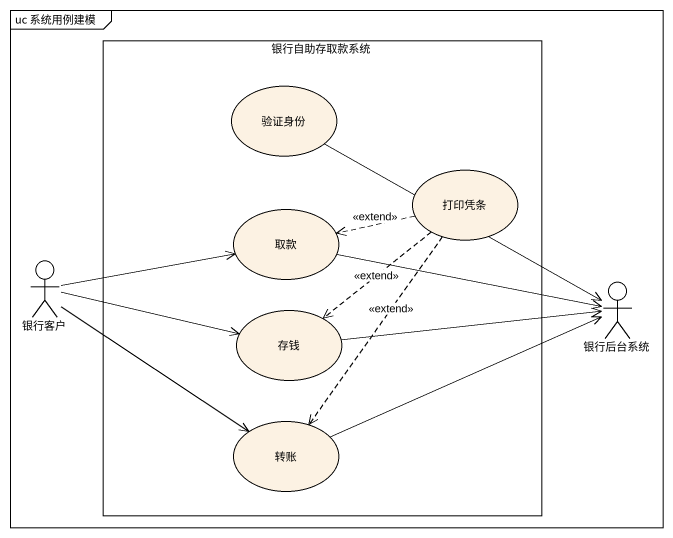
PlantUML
@startuml
mainframe uc 系统用例建模
rectangle 银行自助存取款系统 {
  usecase 验证身份
  usecase 打印凭条
  usecase 取款
  usecase 存钱
  usecase 转账
}
actor 银行客户
actor 银行后台系统
打印凭条 .left.> 取款 : <<extend>>
打印凭条 ..> 存钱 : <<extend>>
打印凭条 ..> 转账 : <<extend>>
银行客户 -right-> 取款
银行客户 -right-> 存钱
银行客户 --> 转账
银行后台系统 <-up- 验证身份
银行后台系统 <-left- 取款
银行后台系统 <-left- 存钱
银行后台系统 <-left- 转账
@enduml
